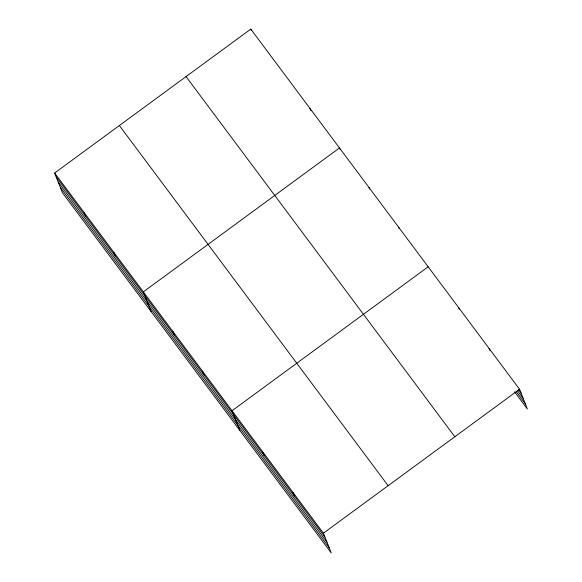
<?xml version="1.0" encoding="UTF-8"?>
<svg xmlns="http://www.w3.org/2000/svg" width="582" height="582" viewBox="0 0 582 582"><rect width="100%" height="100%" fill="white"/><g stroke="black" fill="none" stroke-linecap="round" stroke-linejoin="round"><path stroke-width="0.87" d="M54.635 173.029L323.41 533.185L331.216 552.9L62.441 192.744L54.635 173.029L250.784 29.1L519.559 389.256L527.365 408.971L514.539 391.781M428.177 266.803L232.029 410.732L239.828 430.447M323.41 533.185L519.559 389.256M518.424 389.554L521.094 393.134M517.289 390.486L523.167 398.357M516.212 391.57L525.299 403.741M186.058 76.598L454.833 436.755M119.368 125.53L388.136 485.694M56.17 176.906L324.945 537.062M58.236 182.137L327.011 542.293M60.368 187.52L329.143 547.677M489.098 348.436L490.022 350.764M458.638 307.623L459.249 309.173M398.612 227.184L399.223 228.741M369.046 187.571L369.657 189.121M340.099 149.501L339.481 147.952L143.332 291.88L151.138 311.596M309.915 108.332L310.839 110.66M250.784 29.1L251.402 30.65M292.95 492.372L294.485 496.25M262.489 451.552L264.024 455.43M202.463 371.12L203.998 374.997M172.898 331.5L174.433 335.377M113.766 252.268L115.301 256.145M84.201 212.648L85.736 216.526"/></g></svg>
